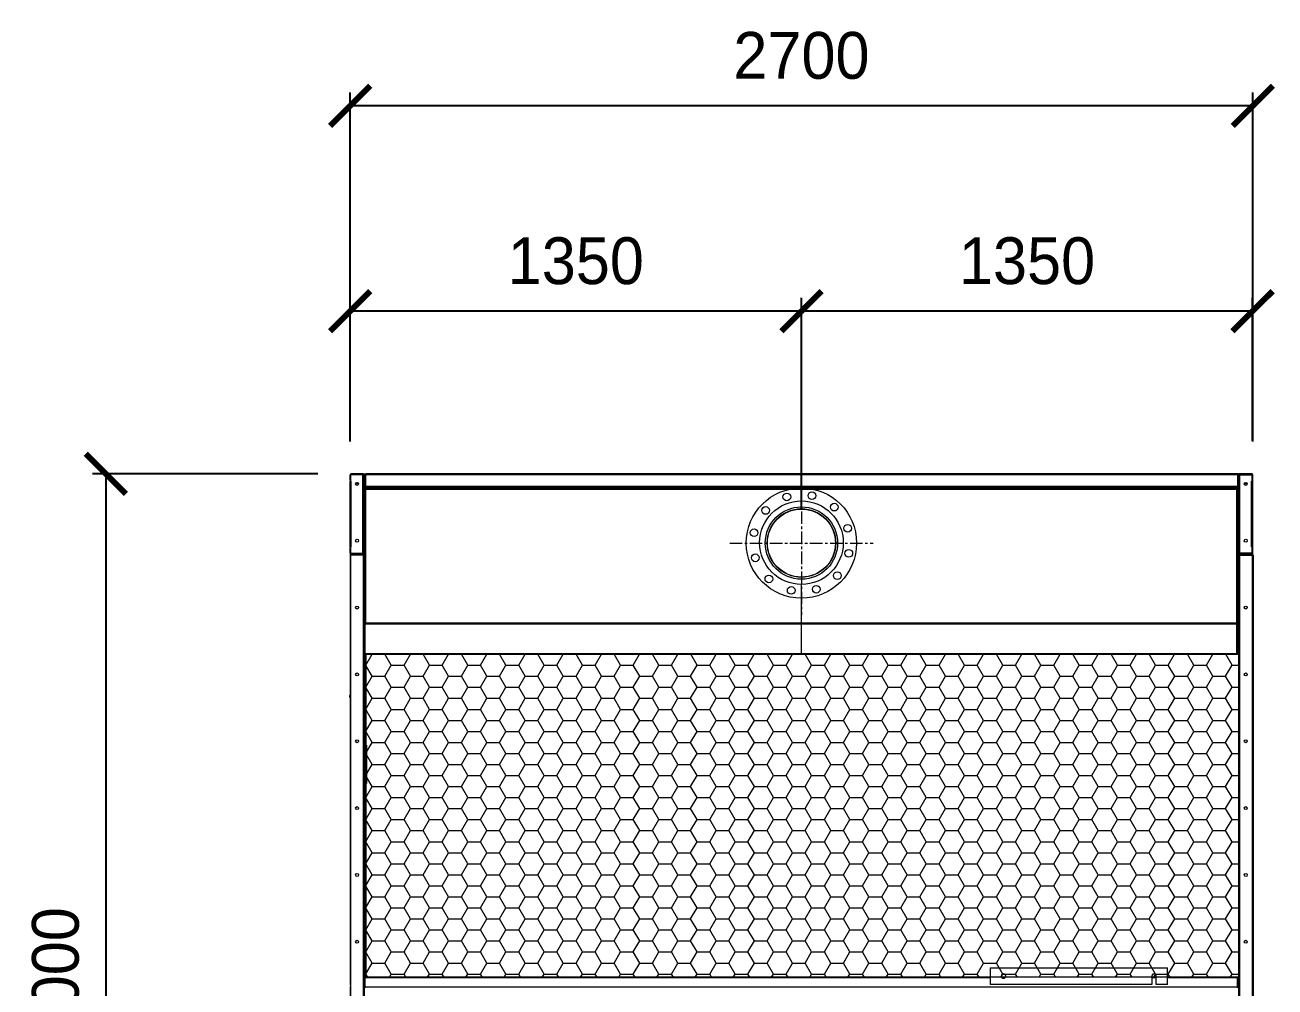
# Model space of a CAD drawing. Header units: millimetres. Extents: x 3756 to 33163, y 2897 to 23692.
# Drawn here: x 22400 to 26139, y 10419 to 13297 of the extents above; entities that cross this region are included whole.
import ezdxf

# ---------------------------------------------------------------- set-up
doc = ezdxf.new("R2010")
doc.units = ezdxf.units.MM
doc.linetypes.add('CENTER', pattern=[2, 1.25, -0.25, 0.25, -0.25])
doc.layers.add('center', color=1, linetype='CENTER')
doc.layers.add('냉각탑_dim', color=1, linetype='Continuous')
doc.styles.add('HY울릉도L', font='')
doc.styles.get('HY울릉도L').set_extended_font_data('HY울릉도L')
doc.dimstyles.new('성지DIM', dxfattribs={"dimtxt": 3.5, "dimasz": 3, "dimexe": 1, "dimexo": 2.5, "dimgap": 2, "dimtad": 1, "dimdec": 0, "dimzin": 3, "dimdsep": 46, "dimtxsty": 'HY울릉도L', "dimblk": 'ARCHTICK', "dimcen": -2, "dimclrd": 256, "dimclre": 256, "dimclrt": 7, "dimadec": 0, "dimazin": 0, "dimtfac": 1, "dimtdec": 0, "dimtofl": 0, "dimtmove": 0, "dimatfit": 3, "dimfxl": 1, "dimtolj": 1, "dimtzin": 0, "dimlwe": -1, "dimarcsym": 0})

# ---------------------------------------------------------------- blocks, each defined once
blk = doc.blocks.new('_ArchTick')
at = {"color": 0, "linetype": 'ByBlock', "const_width": 0.15}
blk.add_lwpolyline([(-0.5, -0.5), (0.5, 0.5)], dxfattribs=at)
blk = doc.blocks.new('*D224')
at = {"layer": 'Defpoints', "color": 0, "transparency": 16777216}
for p in [(23372.9, 12440.8), (23372.9, 11951.3), (24722.8, 11747.1)]:
    blk.add_point(p, dxfattribs=at)
at = {"layer": '냉각탑_dim', "transparency": 16777216}
for p, q in [((23372.9, 12051.3), (23372.9, 12480.8)), ((24722.8, 11847.1), (24722.8, 12480.8))]:
    blk.add_line(p, q, dxfattribs=at)
at = {"layer": '냉각탑_dim', "lineweight": -2, "transparency": 16777216}
blk.add_line((24722.8, 12440.8), (23372.9, 12440.8), dxfattribs=at)
at = {"layer": '냉각탑_dim', "lineweight": -2, "transparency": 16777216, "xscale": 120, "yscale": 120, "zscale": 120, "rotation": 180}
blk.add_blockref('_ArchTick', (23372.9, 12440.8), dxfattribs=at)
at = {"layer": '냉각탑_dim', "lineweight": -2, "transparency": 16777216, "xscale": 120, "yscale": 120, "zscale": 120}
blk.add_blockref('_ArchTick', (24722.8, 12440.8), dxfattribs=at)
at = {"layer": '냉각탑_dim', "color": 7, "transparency": 16777216, "insert": (24047.9, 12590.8), "char_height": 140, "attachment_point": 5, "style": 'HY울릉도L'}
blk.add_mtext('\\A1;1350', dxfattribs=at)
blk = doc.blocks.new('*D225')
at = {"layer": 'Defpoints', "color": 0, "transparency": 16777216}
for p in [(24722.8, 12440.8), (26072.1, 11952.8), (24722.8, 11747.1)]:
    blk.add_point(p, dxfattribs=at)
at = {"layer": '냉각탑_dim', "transparency": 16777216}
for p, q in [((24722.8, 11847.1), (24722.8, 12480.8)), ((26072.1, 12052.8), (26072.1, 12480.8))]:
    blk.add_line(p, q, dxfattribs=at)
at = {"layer": '냉각탑_dim', "lineweight": -2, "transparency": 16777216}
blk.add_line((26072.1, 12440.8), (24722.8, 12440.8), dxfattribs=at)
at = {"layer": '냉각탑_dim', "lineweight": -2, "transparency": 16777216, "xscale": 120, "yscale": 120, "zscale": 120, "rotation": 180}
blk.add_blockref('_ArchTick', (24722.8, 12440.8), dxfattribs=at)
at = {"layer": '냉각탑_dim', "lineweight": -2, "transparency": 16777216, "xscale": 120, "yscale": 120, "zscale": 120}
blk.add_blockref('_ArchTick', (26072.1, 12440.8), dxfattribs=at)
at = {"layer": '냉각탑_dim', "color": 7, "transparency": 16777216, "insert": (25397.5, 12590.8), "char_height": 140, "attachment_point": 5, "style": 'HY울릉도L'}
blk.add_mtext('\\A1;1350', dxfattribs=at)
blk = doc.blocks.new('*D230')
at = {"layer": 'Defpoints', "color": 0, "transparency": 16777216}
for p in [(23372.8, 13055.1), (23372.8, 11950.7), (26072.8, 11950.8)]:
    blk.add_point(p, dxfattribs=at)
at = {"layer": '냉각탑_dim', "transparency": 16777216}
for p, q in [((23372.8, 12050.7), (23372.8, 13095.1)), ((26072.8, 12050.8), (26072.8, 13095.1))]:
    blk.add_line(p, q, dxfattribs=at)
at = {"layer": '냉각탑_dim', "lineweight": -2, "transparency": 16777216}
blk.add_line((26072.8, 13055.1), (23372.8, 13055.1), dxfattribs=at)
at = {"layer": '냉각탑_dim', "lineweight": -2, "transparency": 16777216, "xscale": 120, "yscale": 120, "zscale": 120, "rotation": 180}
blk.add_blockref('_ArchTick', (23372.8, 13055.1), dxfattribs=at)
at = {"layer": '냉각탑_dim', "lineweight": -2, "transparency": 16777216, "xscale": 120, "yscale": 120, "zscale": 120}
blk.add_blockref('_ArchTick', (26072.8, 13055.1), dxfattribs=at)
at = {"layer": '냉각탑_dim', "color": 7, "transparency": 16777216, "insert": (24722.8, 13205.1), "char_height": 140, "attachment_point": 5, "style": 'HY울릉도L'}
blk.add_mtext('\\A1;2700', dxfattribs=at)
blk = doc.blocks.new('*D231')
at = {"layer": 'Defpoints', "color": 0, "transparency": 16777216}
for p in [(23376.2, 11954.1), (22642.3, 8954.1), (23376.2, 8954.1)]:
    blk.add_point(p, dxfattribs=at)
at = {"layer": '냉각탑_dim', "transparency": 16777216}
for p, q in [((23276.2, 11954.1), (22602.3, 11954.1)), ((23276.2, 8954.1), (22602.3, 8954.1))]:
    blk.add_line(p, q, dxfattribs=at)
at = {"layer": '냉각탑_dim', "lineweight": -2, "transparency": 16777216}
blk.add_line((22642.3, 11954.1), (22642.3, 8954.1), dxfattribs=at)
at = {"layer": '냉각탑_dim', "lineweight": -2, "transparency": 16777216, "xscale": 120, "yscale": 120, "zscale": 120}
for p, rotation in [((22642.3, 11954.1), 90), ((22642.3, 8954.1), 270)]:
    blk.add_blockref('_ArchTick', p, dxfattribs=dict(at, rotation=rotation))
at = {"layer": '냉각탑_dim', "color": 7, "transparency": 16777216, "insert": (22492.3, 10454.1), "char_height": 140, "attachment_point": 5, "rotation": 90, "style": 'HY울릉도L'}
blk.add_mtext('\\A1;3000', dxfattribs=at)
blk = doc.blocks.new('2')
at = {"lineweight": 20}
h = blk.add_hatch(dxfattribs=at)
h.set_pattern_fill('HONEY', scale=12)
h.set_pattern_definition([(360, (-386326.645, -77607.484), (57.15, 32.9955677), [38.1, -76.2]), (120, (-386326.645, -77607.484), (-57.15, 32.995568), [38.1, -76.2]), (60, (-386326.645, -77607.484), (1e-07, 65.9911357), [-76.2, 38.1])])
h.paths.add_polyline_path([(23420.2, 11414.4), (23420.2, 10447.9), (26030.8, 10447.9), (26030.8, 11414.4)])
at = {"color": 7, "lineweight": 20, "ltscale": 0.006917}
for p, q in [((23372.8, 11934.1), (23372.8, 11950.7)), ((23372.8, 11934.1), (23372.8, 11950.7)), ((26070.8, 11934.1), (26070.8, 11950.7)), ((26072.8, 11934.1), (26072.8, 11950.7)), ((23372.8, 11734.1), (23372.8, 11717.5)), ((23372.8, 11717.5), (23372.8, 11734.1)), ((26070.8, 11717.5), (26070.8, 11734.1)), ((26072.8, 11717.5), (26072.8, 11734.1))]:
    blk.add_line(p, q, dxfattribs=at)
at = {"color": 7, "lineweight": 20, "ltscale": 0.000833333}
for p, q in [((23372.8, 11934.1), (23374.8, 11934.1)), ((23372.8, 11932.1), (23374.8, 11932.1)), ((26072.8, 11934.1), (26070.8, 11934.1)), ((26072.8, 11932.1), (26070.8, 11932.1)), ((23416.8, 11910.4), (23418.8, 11910.4)), ((23416.8, 11908.7), (23418.8, 11908.7)), ((26028.8, 11910.4), (26026.8, 11910.4)), ((26028.8, 11908.7), (26026.8, 11908.7)), ((23372.8, 11734.1), (23374.8, 11734.1)), ((23372.8, 11734.1), (23374.8, 11734.1)), ((26072.8, 11734.1), (26070.8, 11734.1)), ((26072.8, 11734.1), (26070.8, 11734.1)), ((23418.8, 11073.4), (23416.8, 11073.4)), ((23418.8, 11071.9), (23416.8, 11071.9))]:
    blk.add_line(p, q, dxfattribs=at)
at = {"color": 7, "lineweight": 20, "ltscale": 0.081667}
for p, q in [((23372.8, 11736.1), (23372.8, 11932.1)), ((23376.2, 11736.1), (23376.2, 11932.1)), ((26069.4, 11736.1), (26069.4, 11932.1)), ((26072.8, 11736.1), (26072.8, 11932.1))]:
    blk.add_line(p, q, dxfattribs=at)
at = {"color": 7, "lineweight": 20, "ltscale": 0.007958}
for p, q in [((23374.8, 11932.1), (23374.8, 11951.2)), ((26070.8, 11932.1), (26070.8, 11951.2)), ((23374.8, 11717), (23374.8, 11736.1)), ((26070.8, 11717), (26070.8, 11736.1))]:
    blk.add_line(p, q, dxfattribs=at)
at = {"color": 7, "lineweight": 20, "ltscale": 0.01525}
for p, q in [((23411.4, 11951.2), (23374.8, 11951.2)), ((26034.2, 11951.2), (26070.8, 11951.2)), ((23374.8, 11717), (23411.4, 11717)), ((26070.8, 11717), (26034.2, 11717))]:
    blk.add_line(p, q, dxfattribs=at)
at = {"color": 7, "lineweight": 20, "ltscale": 0.000583333}
for p, q in [((23376.2, 11932.1), (23374.8, 11932.1)), ((26069.4, 11932.1), (26070.8, 11932.1)), ((23374.8, 11736.1), (23376.2, 11736.1)), ((26070.8, 11736.1), (26069.4, 11736.1))]:
    blk.add_line(p, q, dxfattribs=at)
at = {"color": 7, "lineweight": 20, "ltscale": 0.014667}
for p, q in [((23411.4, 11954.1), (23376.2, 11954.1)), ((23376.2, 11954.1), (23411.4, 11954.1)), ((23411.4, 11952.1), (23376.2, 11952.1)), ((26034.2, 11954.1), (26069.4, 11954.1)), ((26069.4, 11954.1), (26034.2, 11954.1)), ((26034.2, 11952.1), (26069.4, 11952.1)), ((23376.2, 11716.1), (23411.4, 11716.1)), ((23411.4, 11716.1), (23376.2, 11716.1)), ((23376.2, 11714.1), (23411.4, 11714.1)), ((26069.4, 11716.1), (26034.2, 11716.1)), ((26034.2, 11716.1), (26069.4, 11716.1)), ((26069.4, 11714.1), (26034.2, 11714.1))]:
    blk.add_line(p, q, dxfattribs=at)
at = {"color": 7, "lineweight": 20, "ltscale": 0.000374085}
for p, q in [((23378.2, 11951.2), (23378.2, 11952.1)), ((26069.4, 11951.2), (26069.4, 11952.1))]:
    blk.add_line(p, q, dxfattribs=at)
at = {"color": 7, "lineweight": 20, "ltscale": 0.000833263}
blk.add_line((23411.4, 11954.1), (23413.4, 11954.1), dxfattribs=at)
at = {"color": 7, "lineweight": 20, "ltscale": 0.000375}
for p, q in [((23411.4, 11951.2), (23411.4, 11952.1)), ((26034.2, 11951.2), (26034.2, 11952.1)), ((23418, 11910.4), (23418, 11911.3)), ((26027.6, 11910.4), (26027.6, 11911.3)), ((26028.8, 11909.2), (26028.8, 11910.1)), ((23411.4, 11717), (23411.4, 11716.1)), ((26034.2, 11717), (26034.2, 11716.1)), ((26028.8, 11695), (26028.8, 11694.1))]:
    blk.add_line(p, q, dxfattribs=at)
at = {"color": 7, "lineweight": 20, "ltscale": 0.001002}
for p, q in [((23413.8, 11952.1), (23411.4, 11952.1)), ((26031.8, 11952.1), (26034.2, 11952.1)), ((23413.8, 11716.1), (23411.4, 11716.1)), ((26031.8, 11716.1), (26034.2, 11716.1))]:
    blk.add_line(p, q, dxfattribs=at)
at = {"color": 7, "lineweight": 20, "ltscale": 0.097583}
for p, q in [((23411.4, 11717), (23411.4, 11951.2)), ((26034.2, 11717), (26034.2, 11951.2))]:
    blk.add_line(p, q, dxfattribs=at)
at = {"color": 7, "lineweight": 20, "ltscale": 0.000448698}
for p, q in [((23414.1, 11952.8), (23413.3, 11952.1)), ((26031.5, 11952.8), (26032.4, 11952.1)), ((23414.1, 11715.5), (23413.3, 11716.1)), ((26031.5, 11715.5), (26032.4, 11716.1))]:
    blk.add_line(p, q, dxfattribs=at)
at = {"color": 7, "lineweight": 20, "ltscale": 0.000272626}
blk.add_line((23413.4, 11954.1), (23413.4, 11953.5), dxfattribs=at)
at = {"color": 7, "lineweight": 20, "ltscale": 0.000736965}
blk.add_line((23416.1, 11952.4), (23414.4, 11952.4), dxfattribs=at)
at = {"color": 7, "lineweight": 20, "ltscale": 8.05106e-06}
blk.add_line((23414.8, 11950.7), (23414.8, 11950.7), dxfattribs=at)
blk.add_line((23414.8, 11950.7), (23414.8, 11950.7), dxfattribs=at)
at = {"color": 7, "lineweight": 20, "ltscale": 0.097167}
for p, q in [((23414.8, 11717.5), (23414.8, 11950.7)), ((26030.8, 11717.5), (26030.8, 11950.7)), ((26030.8, 11717.5), (26030.8, 11950.7))]:
    blk.add_line(p, q, dxfattribs=at)
at = {"color": 7, "lineweight": 20, "ltscale": 0.000414935}
for p, q in [((23415.8, 11953.1), (23415.1, 11952.4)), ((23418.5, 11952.4), (23417.8, 11953.1)), ((26027.1, 11952.4), (26027.8, 11953.1)), ((26029.8, 11953.1), (26029.1, 11952.4))]:
    blk.add_line(p, q, dxfattribs=at)
at = {"color": 7, "lineweight": 20, "ltscale": 0.000125672}
for p, q in [((23417.1, 11952.1), (23416.8, 11952.1)), ((26029, 11952.1), (26029.3, 11952.1))]:
    blk.add_line(p, q, dxfattribs=at)
at = {"color": 7, "lineweight": 20, "ltscale": 0.00012559}
blk.add_line((23417.1, 11952.1), (23416.8, 11952.1), dxfattribs=at)
at = {"color": 7, "lineweight": 20, "ltscale": 0.000562231}
blk.add_line((23416.8, 11950.8), (23416.8, 11952.1), dxfattribs=at)
at = {"color": 7, "lineweight": 20, "ltscale": 0.013833}
for p, q in [((23416.8, 11950.7), (23416.8, 11917.5)), ((23418.5, 11950.7), (23418.5, 11917.5)), ((26027.1, 11950.7), (26027.1, 11917.5))]:
    blk.add_line(p, q, dxfattribs=at)
at = {"color": 7, "lineweight": 20, "ltscale": 0.000708333}
for p, q in [((23418.5, 11950.7), (23416.8, 11950.7)), ((23416.8, 11910.4), (23416.8, 11908.7)), ((23418.8, 11910.4), (23418.8, 11908.7)), ((26026.8, 11910.4), (26026.8, 11908.7)), ((26027.1, 11916.1), (26028.8, 11916.1)), ((26028.8, 11910.4), (26028.8, 11908.7))]:
    blk.add_line(p, q, dxfattribs=at)
at = {"color": 7, "lineweight": 20, "ltscale": 0.001131}
for p, q in [((23418.5, 11950.7), (23418.5, 11953.4)), ((26027.1, 11953.4), (26027.1, 11950.7))]:
    blk.add_line(p, q, dxfattribs=at)
at = {"color": 7, "lineweight": 20}
for p, q in [((26027.1, 11950.7), (23418.5, 11950.7)), ((26025.4, 11954.1), (23420.2, 11954.1)), ((23418.5, 11917.5), (26027.1, 11917.5)), ((23418.5, 11914.1), (26027.1, 11914.1)), ((23420.2, 11912.1), (26025.4, 11912.1)), ((23420.2, 11908.7), (26025.4, 11908.7)), ((24966.8, 11912.5), (23628.5, 11912.5)), ((25992.2, 11912.5), (25378.8, 11912.5)), ((26030.8, 9458.9), (26030.8, 11781.1)), ((23374, 11710.7), (23374, 9457.5)), ((23412, 11716.1), (23412, 9457.5)), ((23414.8, 11717.5), (23414.8, 9458.9)), ((26033.6, 9457.5), (26033.6, 11716.1)), ((26071.6, 9457.5), (26071.6, 11710.7)), ((26074.4, 9457.5), (26074.4, 11710.7)), ((26030.8, 11507.8), (23420.2, 11507.8)), ((26030.8, 11504.5), (23420.2, 11504.5)), ((23412, 11414.4), (26030.8, 11414.4)), ((23414.8, 11417), (26030.8, 11417)), ((25287.2, 10446.3), (23418.4, 10446.3)), ((25287.2, 10447.9), (23422.8, 10447.9)), ((23418.2, 10419.2), (26027.4, 10419.2))]:
    blk.add_line(p, q, dxfattribs=at)
at = {"color": 7, "lineweight": 20, "ltscale": 4.99865e-05}
blk.add_line((23420.1, 11954.1), (23420.2, 11954.1), dxfattribs=at)
at = {"color": 7, "lineweight": 20, "ltscale": 1.75167e-05}
blk.add_line((23420.2, 11954.1), (23420.2, 11954.1), dxfattribs=at)
at = {"color": 7, "lineweight": 20, "ltscale": 1.55221e-05}
blk.add_line((23420.2, 11954.1), (23420.2, 11954.1), dxfattribs=at)
at = {"color": 7, "lineweight": 20, "ltscale": 4.33485e-05}
blk.add_line((23422.1, 11954.1), (23422.2, 11954.1), dxfattribs=at)
at = {"color": 7, "lineweight": 20, "ltscale": 4.06755e-05}
blk.add_line((23422.1, 11954.1), (23422.2, 11954.1), dxfattribs=at)
at = {"color": 7, "lineweight": 20, "ltscale": 3.95576e-05}
blk.add_line((23422.1, 11954.1), (23422.2, 11954.1), dxfattribs=at)
at = {"color": 7, "lineweight": 20, "ltscale": 3.00579e-05}
blk.add_line((23422.2, 11954.1), (23422.2, 11954.1), dxfattribs=at)
at = {"color": 7, "lineweight": 20, "ltscale": 1.78003e-05}
blk.add_line((23422.2, 11954.1), (23422.2, 11954.1), dxfattribs=at)
at = {"color": 7, "lineweight": 20, "ltscale": 1.24791e-05}
blk.add_line((23422.2, 11954.1), (23422.2, 11954.1), dxfattribs=at)
at = {"color": 7, "lineweight": 20, "ltscale": 2.871e-05}
blk.add_line((23422.2, 11954.1), (23422.2, 11954.1), dxfattribs=at)
at = {"color": 7, "lineweight": 20, "ltscale": 0.000208336}
blk.add_line((26025.4, 11954.1), (26025.9, 11954.1), dxfattribs=at)
at = {"color": 7, "lineweight": 20, "ltscale": 2.9878e-05}
blk.add_line((26025.5, 11954.1), (26025.4, 11954.1), dxfattribs=at)
at = {"color": 7, "lineweight": 20, "ltscale": 1.24078e-05}
blk.add_line((26025.5, 11954.1), (26025.4, 11954.1), dxfattribs=at)
at = {"color": 7, "lineweight": 20, "ltscale": 7.39921e-06}
blk.add_line((26025.4, 11954.1), (26025.4, 11954.1), dxfattribs=at)
at = {"color": 7, "lineweight": 20, "ltscale": 1.55721e-05}
blk.add_line((26025.9, 11954.1), (26025.9, 11954.1), dxfattribs=at)
at = {"color": 7, "lineweight": 20, "ltscale": 0.000625116}
blk.add_line((26027.4, 11954.1), (26025.9, 11954.1), dxfattribs=at)
at = {"color": 7, "lineweight": 20, "ltscale": 0.000708334}
blk.add_line((26027.1, 11950.7), (26028.8, 11950.7), dxfattribs=at)
at = {"color": 7, "lineweight": 20, "ltscale": 4.50677e-05}
blk.add_line((26027.5, 11954.1), (26027.4, 11954.1), dxfattribs=at)
at = {"color": 7, "lineweight": 20, "ltscale": 1.38381e-05}
blk.add_line((26027.5, 11954.1), (26027.4, 11954.1), dxfattribs=at)
at = {"color": 7, "lineweight": 20, "ltscale": 1.22548e-05}
blk.add_line((26027.5, 11954.1), (26027.4, 11954.1), dxfattribs=at)
at = {"color": 7, "lineweight": 20, "ltscale": 6.372e-06}
blk.add_line((26027.4, 11954.1), (26027.4, 11954.1), dxfattribs=at)
at = {"color": 7, "lineweight": 20, "ltscale": 1.23239e-05}
blk.add_line((26027.5, 11954.1), (26027.4, 11954.1), dxfattribs=at)
at = {"color": 7, "lineweight": 20, "ltscale": 0.000334243}
blk.add_line((26028.5, 11952.1), (26029.3, 11952.1), dxfattribs=at)
at = {"color": 7, "lineweight": 20, "ltscale": 0.014417}
blk.add_line((26028.8, 11916.1), (26028.8, 11950.7), dxfattribs=at)
at = {"color": 7, "lineweight": 20, "ltscale": 0.000547297}
blk.add_line((26029.1, 11953.4), (26029.1, 11952.1), dxfattribs=at)
at = {"color": 7, "lineweight": 20, "ltscale": 0.015}
blk.add_line((26029.3, 11952.1), (26029.3, 11916.1), dxfattribs=at)
at = {"color": 7, "lineweight": 20, "ltscale": 0.00062562}
blk.add_line((26030.8, 11950.7), (26029.3, 11950.7), dxfattribs=at)
at = {"color": 7, "lineweight": 20, "ltscale": 0.000331381}
blk.add_line((26030, 11953), (26030.5, 11952.4), dxfattribs=at)
at = {"color": 7, "lineweight": 20, "ltscale": 0.000379592}
blk.add_line((26030.4, 11952.4), (26031.3, 11952.4), dxfattribs=at)
at = {"color": 7, "lineweight": 20, "ltscale": 0.000832099}
blk.add_line((26034.2, 11954.1), (26032.2, 11954.1), dxfattribs=at)
at = {"color": 7, "lineweight": 20, "ltscale": 0.000271651}
blk.add_line((26032.2, 11954.1), (26032.2, 11953.5), dxfattribs=at)
at = {"color": 7, "lineweight": 20, "ltscale": 0.000583263}
blk.add_line((26070.8, 11954.1), (26069.4, 11954.1), dxfattribs=at)
at = {"color": 7, "lineweight": 20, "ltscale": 0.000127061}
blk.add_line((26070.8, 11954.1), (26070.8, 11953.8), dxfattribs=at)
at = {"color": 7, "lineweight": 20, "ltscale": 0.00018978}
blk.add_line((26072.4, 11952.4), (26072.8, 11952.4), dxfattribs=at)
at = {"color": 7, "lineweight": 20, "ltscale": 0.000708455}
blk.add_line((26072.8, 11950.7), (26072.8, 11952.4), dxfattribs=at)
at = {"color": 7, "lineweight": 20, "ltscale": 0.000832424}
blk.add_line((26072.8, 11932.1), (26072.8, 11934.1), dxfattribs=at)
at = {"color": 7, "lineweight": 20, "ltscale": 0.000833337}
for p, q in [((23416.8, 11908.7), (23414.8, 11908.7)), ((26028.8, 11908.7), (26030.8, 11908.7))]:
    blk.add_line(p, q, dxfattribs=at)
at = {"color": 7, "lineweight": 20, "ltscale": 0.053167}
blk.add_line((23414.8, 11908.7), (23414.8, 11781.1), dxfattribs=at)
at = {"color": 7, "lineweight": 20, "ltscale": 0.000561904}
blk.add_line((23416.8, 11916.1), (23416.8, 11917.5), dxfattribs=at)
at = {"color": 7, "lineweight": 20, "ltscale": 0.000125435}
blk.add_line((23417.1, 11916.1), (23416.8, 11916.1), dxfattribs=at)
at = {"color": 7, "lineweight": 20, "ltscale": 0.002375}
blk.add_line((23416.8, 11910.4), (23416.8, 11916.1), dxfattribs=at)
at = {"color": 7, "lineweight": 20, "ltscale": 0.000707554}
blk.add_line((23416.8, 11914.1), (23418.5, 11914.1), dxfattribs=at)
at = {"color": 7, "lineweight": 20, "ltscale": 0.000707705}
blk.add_line((23416.8, 11912.1), (23418.5, 11912.1), dxfattribs=at)
at = {"color": 7, "lineweight": 20, "ltscale": 0.142705}
for p, q in [((23416.8, 11566.2), (23416.8, 11908.7)), ((23420.2, 11504.5), (23420.2, 11908.7)), ((26025.4, 11414.4), (26025.4, 11908.7)), ((26028.8, 11417), (26028.8, 11908.7))]:
    blk.add_line(p, q, dxfattribs=at)
at = {"color": 7, "lineweight": 20, "ltscale": 0.001417}
for p, q in [((23420.2, 11908.7), (23416.8, 11908.7)), ((23418.5, 11917.5), (23418.5, 11914.1)), ((23420.2, 11908.7), (23420.2, 11912.1)), ((25022.8, 11908.7), (25022.8, 11912.1)), ((26025.4, 11908.7), (26025.4, 11912.1)), ((26025.4, 11908.7), (26028.8, 11908.7)), ((26027.1, 11917.5), (26027.1, 11914.1)), ((23372.8, 11736.1), (23376.2, 11736.1)), ((26072.8, 11736.1), (26069.4, 11736.1))]:
    blk.add_line(p, q, dxfattribs=at)
at = {"color": 7, "lineweight": 20, "ltscale": 0.00075}
for p, q in [((23419.8, 11911.3), (23418, 11911.3)), ((26025.8, 11911.3), (26027.6, 11911.3))]:
    blk.add_line(p, q, dxfattribs=at)
at = {"color": 7, "lineweight": 20, "ltscale": 5.91962e-05}
blk.add_line((23418.3, 11911.3), (23418.2, 11911.4), dxfattribs=at)
at = {"color": 7, "lineweight": 20, "ltscale": 0.000832499}
blk.add_line((23418.5, 11914.1), (23418.5, 11912.1), dxfattribs=at)
at = {"color": 7, "lineweight": 20, "ltscale": 0.000333342}
for p, q in [((23418.5, 11912.1), (23418.5, 11911.3)), ((26027.1, 11912.1), (26027.1, 11911.3))]:
    blk.add_line(p, q, dxfattribs=at)
at = {"color": 7, "lineweight": 20, "ltscale": 0.000708193}
blk.add_line((23418.5, 11912.1), (23420.2, 11912.1), dxfattribs=at)
at = {"color": 7, "lineweight": 20, "ltscale": 0.000166667}
for p, q in [((23420.2, 11911.3), (23419.8, 11911.3)), ((26025.4, 11911.3), (26025.8, 11911.3))]:
    blk.add_line(p, q, dxfattribs=at)
at = {"color": 7, "lineweight": 20, "ltscale": 5.54767e-06}
blk.add_line((23420.2, 11912.1), (23420.2, 11912.1), dxfattribs=at)
at = {"color": 7, "lineweight": 20, "ltscale": 1.09406e-05}
blk.add_line((23420.2, 11912.1), (23420.2, 11912.1), dxfattribs=at)
at = {"color": 7, "lineweight": 20, "ltscale": 0.00067235}
for p, q in [((23453.4, 11912.5), (23453.4, 11914.1)), ((25992.2, 11912.5), (25992.2, 11914.1))]:
    blk.add_line(p, q, dxfattribs=at)
at = {"color": 7, "lineweight": 20, "ltscale": 0.043924}
blk.add_line((23558.8, 11912.5), (23453.4, 11912.5), dxfattribs=at)
at = {"color": 7, "lineweight": 20, "ltscale": 0.000160787}
for p, q in [((23453.4, 11912.1), (23453.4, 11912.5)), ((25992.2, 11912.1), (25992.2, 11912.5))]:
    blk.add_line(p, q, dxfattribs=at)
at = {"color": 7, "lineweight": 20, "ltscale": 0.001149}
for p, q in [((23557.3, 11914.1), (23559.2, 11912.1)), ((23564.5, 11914.1), (23566.4, 11912.1)), ((23579.9, 11912.1), (23578, 11914.1)), ((23605.6, 11914.1), (23607.5, 11912.1)), ((23621, 11912.1), (23619.1, 11914.1)), ((23628.2, 11912.1), (23626.3, 11914.1)), ((23628.8, 11912.1), (23626.9, 11914.1))]:
    blk.add_line(p, q, dxfattribs=at)
at = {"color": 7, "lineweight": 20, "ltscale": 5.44556e-06}
for p, q in [((24290.4, 11912.1), (24290.4, 11912.1)), ((25145.4, 11912.1), (25145.4, 11912.1))]:
    blk.add_line(p, q, dxfattribs=at)
at = {"color": 7, "lineweight": 20, "ltscale": 9.52934e-06}
for p, q in [((24290.5, 11912.1), (24290.4, 11912.1)), ((26024, 11912.1), (26023.9, 11912.1))]:
    blk.add_line(p, q, dxfattribs=at)
at = {"color": 7, "lineweight": 20, "ltscale": 5.46643e-06}
for p, q in [((24298.7, 11912.1), (24298.7, 11912.1)), ((25153.7, 11912.1), (25153.7, 11912.1))]:
    blk.add_line(p, q, dxfattribs=at)
at = {"color": 7, "lineweight": 20, "ltscale": 9.52935e-06}
for p, q in [((24298.7, 11912.1), (24298.7, 11912.1)), ((25153.7, 11912.1), (25153.7, 11912.1))]:
    blk.add_line(p, q, dxfattribs=at)
at = {"color": 7, "lineweight": 20, "ltscale": 0.014833}
blk.add_line((24723.4, 11873.1), (24723.4, 11908.7), dxfattribs=at)
at = {"color": 7, "lineweight": 20, "ltscale": 0.00083348}
blk.add_line((24816.8, 11912.1), (24816.8, 11914.1), dxfattribs=at)
at = {"color": 7, "lineweight": 20, "ltscale": 9.52936e-06}
blk.add_line((25145.5, 11912.1), (25145.4, 11912.1), dxfattribs=at)
at = {"color": 7, "lineweight": 20, "ltscale": 0.000833322}
blk.add_line((25228.8, 11914.1), (25228.8, 11912.1), dxfattribs=at)
at = {"color": 7, "lineweight": 20, "ltscale": 1.33962e-05}
blk.add_line((26024, 11912.1), (26023.9, 11912.1), dxfattribs=at)
at = {"color": 7, "lineweight": 20, "ltscale": 0.000708462}
blk.add_line((26027.1, 11912.1), (26025.4, 11912.1), dxfattribs=at)
at = {"color": 7, "lineweight": 20, "ltscale": 0.000874532}
blk.add_line((26027.1, 11914.2), (26027.1, 11912.1), dxfattribs=at)
at = {"color": 7, "lineweight": 20, "ltscale": 0.00083325}
blk.add_line((26029.1, 11914.1), (26027.1, 11914.1), dxfattribs=at)
at = {"color": 7, "lineweight": 20, "ltscale": 0.000708036}
blk.add_line((26027.1, 11912.1), (26028.8, 11912.1), dxfattribs=at)
at = {"color": 7, "lineweight": 20, "ltscale": 0.000208346}
blk.add_line((26028.8, 11916.1), (26029.3, 11916.1), dxfattribs=at)
at = {"color": 7, "lineweight": 20, "ltscale": 0.001543}
blk.add_line((26028.8, 11910.4), (26028.8, 11914.1), dxfattribs=at)
at = {"color": 7, "lineweight": 20, "ltscale": 1.27636e-06}
blk.add_line((26028.8, 11909.2), (26028.8, 11909.2), dxfattribs=at)
at = {"color": 7, "lineweight": 20, "ltscale": 0.000831268}
blk.add_line((26029.1, 11916.1), (26029.1, 11914.1), dxfattribs=at)
at = {"color": 7, "lineweight": 20, "ltscale": 0.000625612}
blk.add_line((26030.8, 11916.1), (26029.3, 11916.1), dxfattribs=at)
at = {"color": 7, "lineweight": 20, "ltscale": 0.000833201}
blk.add_line((23414.8, 11781.1), (23416.8, 11781.1), dxfattribs=at)
at = {"color": 7, "lineweight": 20, "ltscale": 0.403744}
blk.add_line((23416.8, 11782.3), (23416.8, 11073.4), dxfattribs=at)
at = {"color": 7, "lineweight": 20, "ltscale": 0.000833465}
blk.add_line((26030.8, 11781.1), (26028.8, 11781.1), dxfattribs=at)
at = {"color": 7, "lineweight": 20, "ltscale": 0.352083}
blk.add_line((23372.8, 11736.1), (23372.8, 11291.1), dxfattribs=at)
at = {"color": 7, "lineweight": 20, "ltscale": 0.000500046}
blk.add_line((23374, 11710.7), (23372.8, 11710.7), dxfattribs=at)
at = {"color": 7, "lineweight": 20, "ltscale": 0.015833}
for p, q in [((23412, 11710.7), (23374, 11710.7)), ((26033.6, 11710.7), (26071.6, 11710.7))]:
    blk.add_line(p, q, dxfattribs=at)
at = {"color": 7, "lineweight": 20, "ltscale": 0.015667}
for p, q in [((23374.4, 11712.1), (23412, 11712.1)), ((26071.2, 11712.1), (26033.6, 11712.1))]:
    blk.add_line(p, q, dxfattribs=at)
at = {"color": 7, "lineweight": 20, "ltscale": 0.000583334}
for p, q in [((23374.4, 11712.1), (23374.4, 11710.7)), ((23412, 11712.1), (23412, 11710.7)), ((26033.6, 11712.1), (26033.6, 11710.7)), ((26071.2, 11712.1), (26071.2, 11710.7))]:
    blk.add_line(p, q, dxfattribs=at)
at = {"color": 7, "lineweight": 20, "ltscale": 0.000957772}
blk.add_line((23374.8, 11712.1), (23374.8, 11714.4), dxfattribs=at)
at = {"color": 7, "lineweight": 20, "ltscale": 0.000375915}
blk.add_line((23378.2, 11716.1), (23378.2, 11717), dxfattribs=at)
at = {"color": 7, "lineweight": 20, "ltscale": 0.000832784}
blk.add_line((23378.2, 11712.1), (23378.2, 11714.1), dxfattribs=at)
at = {"color": 7, "lineweight": 20, "ltscale": 0.000912135}
for p, q in [((23412, 11710.7), (23414.2, 11710.7)), ((26031.4, 11710.7), (26033.6, 11710.7))]:
    blk.add_line(p, q, dxfattribs=at)
at = {"color": 7, "lineweight": 20, "ltscale": 0.001261}
blk.add_line((23413.4, 11711.7), (23413.4, 11714.8), dxfattribs=at)
at = {"color": 7, "lineweight": 20, "ltscale": 0.000341711}
for p, q in [((23414, 11711.3), (23413.4, 11710.7)), ((26031.7, 11711.3), (26032.2, 11710.7))]:
    blk.add_line(p, q, dxfattribs=at)
at = {"color": 7, "lineweight": 20, "ltscale": 1.56939e-05}
blk.add_line((23414.8, 11717.5), (23414.8, 11717.5), dxfattribs=at)
at = {"color": 7, "lineweight": 20, "ltscale": 8.33834e-06}
blk.add_line((23414.8, 11717.5), (23414.8, 11717.5), dxfattribs=at)
at = {"color": 7, "lineweight": 20, "ltscale": 3.11303e-05}
blk.add_line((23414.8, 11709.4), (23414.8, 11709.3), dxfattribs=at)
at = {"color": 7, "lineweight": 20, "ltscale": 1.44681e-05}
blk.add_line((23414.8, 11709.4), (23414.8, 11709.3), dxfattribs=at)
at = {"color": 7, "lineweight": 20, "ltscale": 3.11304e-05}
blk.add_line((23414.8, 11709.4), (23414.8, 11709.3), dxfattribs=at)
at = {"color": 7, "lineweight": 20, "ltscale": 8.83136e-06}
blk.add_line((23414.8, 11709.3), (23414.8, 11709.3), dxfattribs=at)
at = {"color": 7, "lineweight": 20, "ltscale": 8.87683e-06}
blk.add_line((23414.8, 11709.3), (23414.8, 11709.3), dxfattribs=at)
at = {"color": 7, "lineweight": 20, "ltscale": 0.00337}
blk.add_line((26030.8, 11709.4), (26030.8, 11717.5), dxfattribs=at)
at = {"color": 7, "lineweight": 20, "ltscale": 0.000832722}
for p, q in [((26034.2, 11712.1), (26034.2, 11714.1)), ((26069.4, 11712.1), (26069.4, 11714.1))]:
    blk.add_line(p, q, dxfattribs=at)
at = {"color": 7, "lineweight": 20, "ltscale": 0.000374998}
blk.add_line((26069.4, 11716.1), (26069.4, 11717), dxfattribs=at)
at = {"color": 7, "lineweight": 20, "ltscale": 0.001167}
blk.add_line((26071.6, 11710.7), (26074.4, 11710.7), dxfattribs=at)
at = {"color": 7, "lineweight": 20, "ltscale": 0.000832419}
blk.add_line((26072.8, 11734.1), (26072.8, 11736.1), dxfattribs=at)
at = {"color": 7, "lineweight": 20, "ltscale": 0.002832}
blk.add_line((26072.8, 11710.7), (26072.8, 11717.5), dxfattribs=at)
at = {"color": 7, "lineweight": 20, "ltscale": 0.024121}
blk.add_line((24722.8, 11565.2), (24722.8, 11623.1), dxfattribs=at)
at = {"color": 7, "lineweight": 20, "ltscale": 0.036483}
blk.add_line((24722.8, 11417), (24722.8, 11582.1), dxfattribs=at)
at = {"color": 7, "lineweight": 20, "ltscale": 0.001354}
blk.add_line((25022.8, 11507.8), (25022.8, 11504.5), dxfattribs=at)
at = {"color": 7, "lineweight": 20, "ltscale": 0.392019}
blk.add_line((23418.8, 11417), (23418.8, 11073.4), dxfattribs=at)
at = {"color": 7, "lineweight": 20, "ltscale": 0.363192}
blk.add_line((23420.2, 11417), (23420.2, 11142.6), dxfattribs=at)
at = {"color": 7, "lineweight": 20, "ltscale": 0.002167}
for p, q in [((23371.2, 11291.1), (23371.2, 11285.9)), ((23422.3, 11097.4), (23422.3, 11102.6)), ((23422.3, 11072.8), (23422.3, 11067.6))]:
    blk.add_line(p, q, dxfattribs=at)
at = {"color": 7, "lineweight": 20, "ltscale": 0.000666667}
for p, q in [((23372.8, 11291.1), (23371.2, 11291.1)), ((23372.8, 11285.9), (23371.2, 11285.9)), ((23416.8, 10448.1), (23418.4, 10448.1)), ((26028.8, 10448.1), (26027.2, 10448.1))]:
    blk.add_line(p, q, dxfattribs=at)
at = {"color": 7, "lineweight": 20, "ltscale": 0.441833}
blk.add_line((23372.8, 11285.9), (23372.8, 10425.5), dxfattribs=at)
at = {"color": 7, "lineweight": 20, "ltscale": 0.047917}
for p, q in [((23419.1, 11142.6), (23419.1, 11027.6)), ((23422.3, 11142.6), (23422.3, 11027.6))]:
    blk.add_line(p, q, dxfattribs=at)
at = {"color": 7, "lineweight": 20, "ltscale": 0.001333}
for p, q in [((23419.1, 11142.6), (23422.3, 11142.6)), ((23419.1, 11027.6), (23422.3, 11027.6))]:
    blk.add_line(p, q, dxfattribs=at)
at = {"color": 7, "lineweight": 20, "ltscale": 0.000658263}
blk.add_line((23416.8, 11073.4), (23416.8, 11071.9), dxfattribs=at)
at = {"color": 7, "lineweight": 20, "ltscale": 0.259889}
blk.add_line((23416.8, 10448.1), (23416.8, 11071.9), dxfattribs=at)
at = {"color": 7, "lineweight": 20, "ltscale": 0.001329}
blk.add_line((23418.8, 11073.4), (23418.8, 11070.2), dxfattribs=at)
at = {"color": 7, "lineweight": 20, "ltscale": 0.260664}
blk.add_line((23418.8, 10446.3), (23418.8, 11071.9), dxfattribs=at)
at = {"color": 7, "lineweight": 20, "ltscale": 0.01025}
blk.add_line((23422.3, 11097.4), (23422.3, 11072.8), dxfattribs=at)
at = {"color": 7, "lineweight": 20, "ltscale": 0.242234}
blk.add_line((23420.2, 11027.6), (23420.2, 10446.3), dxfattribs=at)
at = {"color": 7, "lineweight": 20, "ltscale": 0.220833}
blk.add_line((25287.2, 10476.7), (25817.2, 10476.7), dxfattribs=at)
at = {"color": 7, "lineweight": 20, "ltscale": 0.020754}
for p, q in [((25287.2, 10476.7), (25287.2, 10426.9)), ((25817.2, 10426.9), (25817.2, 10476.7))]:
    blk.add_line(p, q, dxfattribs=at)
at = {"color": 7, "lineweight": 20, "ltscale": 0.012167}
for p, q in [((23416.8, 10418.9), (23416.8, 10448.1)), ((26028.8, 10448.1), (26028.8, 10418.9))]:
    blk.add_line(p, q, dxfattribs=at)
at = {"color": 7, "lineweight": 20, "ltscale": 0.01129}
for p, q in [((23418.2, 10419.2), (23418.2, 10446.3)), ((26027.4, 10419.2), (26027.4, 10446.3))]:
    blk.add_line(p, q, dxfattribs=at)
at = {"color": 7, "lineweight": 20, "ltscale": 0.000666714}
for p, q in [((23422.8, 10447.9), (23422.8, 10446.3)), ((26013.8, 10447.9), (26013.8, 10446.3))]:
    blk.add_line(p, q, dxfattribs=at)
at = {"color": 7, "lineweight": 20, "ltscale": 0.004285}
blk.add_line((25332.4, 10447.9), (25322.1, 10447.9), dxfattribs=at)
at = {"color": 7, "lineweight": 20, "ltscale": 0.002776}
blk.add_line((25330.6, 10446.3), (25323.9, 10446.3), dxfattribs=at)
at = {"color": 7, "lineweight": 20, "ltscale": 0.010377}
for p, q in [((25770.7, 10451.8), (25770.7, 10426.9)), ((25783.7, 10426.9), (25783.7, 10451.8))]:
    blk.add_line(p, q, dxfattribs=at)
at = {"color": 7, "lineweight": 20, "ltscale": 0.005417}
for p, q in [((25783.7, 10447.9), (25770.7, 10447.9)), ((25783.7, 10446.3), (25770.7, 10446.3))]:
    blk.add_line(p, q, dxfattribs=at)
at = {"color": 7, "lineweight": 20, "ltscale": 0.081917}
blk.add_line((26013.8, 10447.9), (25817.2, 10447.9), dxfattribs=at)
at = {"color": 7, "lineweight": 20, "ltscale": 0.0875}
blk.add_line((26027.2, 10446.3), (25817.2, 10446.3), dxfattribs=at)
at = {"color": 0, "lineweight": 20}
for p, q in [((26027.2, 10448.1), (26027.2, 10446.3)), ((26027.2, 10446.3), (26027.4, 10446.3))]:
    blk.add_line(p, q, dxfattribs=at)
at = {"color": 7, "lineweight": 20, "ltscale": 0.44375}
blk.add_line((23372.8, 10420.3), (23372.8, 9355.3), dxfattribs=at)
at = {"color": 7, "lineweight": 20, "ltscale": 0.000967409}
for p, q in [((23418.2, 10416.8), (23418.2, 10419.2)), ((26027.4, 10416.8), (26027.4, 10419.2))]:
    blk.add_line(p, q, dxfattribs=at)
at = {"color": 7, "lineweight": 20, "ltscale": 0.201458}
for p, q in [((25770.7, 10426.9), (25287.2, 10426.9)), ((25770.7, 10426.7), (25287.2, 10426.7))]:
    blk.add_line(p, q, dxfattribs=at)
at = {"color": 7, "lineweight": 20, "ltscale": 7.26298e-05}
for p, q in [((25287.2, 10426.9), (25287.2, 10426.7)), ((25770.7, 10426.9), (25770.7, 10426.7)), ((25783.7, 10426.9), (25783.7, 10426.7)), ((25817.2, 10426.9), (25817.2, 10426.7))]:
    blk.add_line(p, q, dxfattribs=at)
at = {"color": 7, "lineweight": 20, "ltscale": 0.013958}
for p, q in [((25817.2, 10426.9), (25783.7, 10426.9)), ((25817.2, 10426.7), (25783.7, 10426.7))]:
    blk.add_line(p, q, dxfattribs=at)
at = {"color": 0, "lineweight": 20, "elevation": 0}
blk.add_lwpolyline([(23420.2, 11414.4), (26030.8, 11414.4), (26030.8, 10447.9), (23420.2, 10447.9)], close=True, dxfattribs=at)
at = {"color": 7, "lineweight": 20}
for centre, radius in [((23393.8, 11924.1), 4.5), ((26051.8, 11924.1), 4.5), ((24722.8, 11747.1), 165), ((24679.1, 11885.2), 11.5), ((24754.1, 11888.8), 11.5), ((24722.8, 11748.1), 125), ((24615.5, 11844.6), 11.5), ((24722.8, 11747.1), 108.2), ((24820.8, 11854.5), 11.5), ((24722.8, 11747.1), 102.5), ((24722.8, 11747.1), 101.8), ((24581.1, 11777.9), 11.5), ((24860.9, 11791.3), 11.5), ((23393.8, 11754.1), 4.5), ((26051.8, 11754.1), 4.5), ((24584.7, 11702.9), 11.5), ((24864.5, 11716.4), 11.5), ((24625.3, 11639.8), 11.5), ((24830.2, 11649.6), 11.5), ((24692.1, 11605.4), 11.5), ((24767, 11609), 11.5), ((23393.8, 11554.1), 4.5), ((26051.8, 11554.1), 4.5), ((23393.8, 11354.1), 4.5), ((23393.8, 11354.1), 4.5), ((23393.8, 11354.1), 4.5), ((23393.8, 11354.1), 4.5), ((26051.8, 11354.1), 4.5), ((26051.8, 11354.1), 4.5), ((26051.8, 11354.1), 4.5), ((26051.8, 11354.1), 4.5), ((23393.8, 11154.1), 4.5), ((26051.8, 11154.1), 4.5), ((23393.8, 10954.1), 4.5), ((26051.8, 10954.1), 4.5), ((23393.8, 10754.1), 4.5), ((26051.8, 10754.1), 4.5), ((23393.8, 10554.1), 4.5), ((26051.8, 10554.1), 4.5)]:
    blk.add_circle(centre, radius, dxfattribs=at)
for centre, radius, start, end in [((23376.2, 11950.7), 3.4, 90, 180), ((23376.2, 11950.7), 3.4, 90, 180), ((23376.2, 11950.7), 1.4, 90, 159.0752), ((23395.8, 11930.1), 4.5, 206.2136, 296.9187), ((23395.8, 11930.1), 3, 210.8421, 292.3085), ((23411.4, 11950.7), 3.4, 37.0589, 90), ((23411.4, 11950.7), 3.4, 0, 90), ((23413.4, 11950.7), 3.4, 0.7421, 90), ((23420.2, 11950.7), 3.4, 90, 180), ((24290.4, 11950.7), 3.4, 89.1059, 90), ((24298.7, 11950.7), 3.4, 90, 90.8941), ((25018.9, 11950.7), 3.4, 89.1059, 90), ((25027.2, 11950.7), 3.4, 90, 90.8941), ((25147.4, 11950.7), 3.4, 89.1059, 90), ((25155.7, 11950.7), 3.4, 90, 90.8941), ((26025.4, 11950.7), 3.4, 0, 90), ((26025.9, 11950.7), 3.4, 24.3157, 90), ((26027.4, 11950.7), 3.4, 0.702, 90), ((26032.2, 11950.7), 3.4, 90, 134.9998), ((26034.2, 11950.7), 3.4, 90, 180), ((26034.2, 11950.7), 3.4, 90, 180), ((26051.8, 11930.1), 4.5, 221.8143, 318.1832), ((26049.8, 11930.1), 3, 247.6973, 329.1521), ((26069.4, 11950.7), 3.4, 0, 90), ((26069.4, 11950.7), 3.4, 0, 90), ((26069.4, 11950.7), 1.4, 20.9248, 90), ((23420.2, 11917.5), 3.4, 180, 240), ((23420.2, 11908.7), 3.4, 130.3202, 150.009), ((23420.2, 11908.7), 3.4, 120.0016, 130.1223), ((26025.9, 11917.5), 3.4, 290.6601, 335.6839), ((26025.4, 11917.5), 3.4, 300, 335.6837), ((26025.4, 11917.5), 3.4, 359.7733, 0), ((26027.4, 11917.5), 3.4, 300, 335.6837), ((26025.9, 11917.5), 3.4, 359.8044, 0), ((23376.2, 11717.5), 3.4, 180, 270), ((23375.6, 11709.3), 2.8, 115.3772, 150), ((23376.2, 11717.5), 1.4, 200.9374, 270), ((23376.2, 11717.5), 1.4, 200.9249, 270), ((23411.4, 11717.5), 3.4, 270, 0), ((23412, 11709.3), 2.8, 0, 90), ((26034.2, 11717.5), 3.4, 180, 217.0589), ((26034.2, 11717.5), 3.4, 180, 270), ((26033.6, 11709.3), 2.8, 90, 180), ((26069.4, 11717.5), 3.4, 270, 0), ((26069.4, 11717.5), 1.4, 270, 339.0626), ((26069.4, 11717.5), 1.4, 270, 339.0751), ((26070, 11709.3), 2.8, 30, 64.6233), ((23427.5, 11097.4), 5.2, 90, 90.117)]:
    blk.add_arc(centre, radius, start, end, dxfattribs=at)
for centre, major_axis, ratio, start_param, end_param in [((26026, 11908.6), (-2.8, 0), 0.965926, 3.858864, 4.104144), ((26025.4, 11700.3), (3.4, 0), 0.087156, 0, 0.006877), ((23420.2, 11070.2), (1.4, 0), 0.087156, 3.141593, 3.808775), ((23420.2, 11070.2), (3.4, 0), 0.087156, 4.287999, 4.382994), ((23420.2, 11068.7), (-3.4, 0), 0.087156, 5.041784, 5.136779), ((23420.2, 11068.7), (1.4, 0), 0.087156, 3.141593, 3.808775), ((25327.2, 10451.8), (6.5, 0), 0.996195, 0, 3.141593), ((25327.2, 10451.6), (6.5, 0), 0.996195, 0.013467, 3.128141), ((25327.2, 10451.8), (6.5, 0), 0.996195, 3.141593, 6.283185), ((25777.2, 10451.8), (6.5, 0), 0.996195, 0, 3.141593), ((25777.2, 10451.6), (6.5, 0), 0.996195, 0, 3.141593)]:
    blk.add_ellipse(centre, major_axis=major_axis, ratio=ratio, start_param=start_param, end_param=end_param, dxfattribs=at)
for points, knots in [([(23413.8, 11952.1), (23414.2, 11951.9), (23414.4, 11951.6), (23414.7, 11951.4), (23414.8, 11951.1), (23414.8, 11950.8), (23414.8, 11950.8), (23414.8, 11950.7), (23414.8, 11950.7)], [0, 0, 0, 0, 0, 0, 4.644554, 4.644554, 4.644554, 5.125492, 5.125492, 5.125492, 5.125492, 5.125492, 5.125492]), ([(26031.8, 11952.1), (26031.5, 11951.9), (26031.2, 11951.6), (26031, 11951.4), (26030.9, 11951.1), (26030.8, 11950.8), (26030.8, 11950.8), (26030.8, 11950.7), (26030.8, 11950.7)], [0, 0, 0, 0, 0, 0, 4.644554, 4.644554, 4.644554, 5.125492, 5.125492, 5.125492, 5.125492, 5.125492, 5.125492]), ([(23414.8, 11781.1), (23414.8, 11781.2), (23414.9, 11781.3), (23414.9, 11781.4), (23415.2, 11781.7), (23415.7, 11781.9), (23416, 11782), (23416.4, 11782.2), (23416.8, 11782.3)], [0, 0, 0, 0, 0, 0, 2.034087, 2.034087, 2.034087, 5.485626, 5.485626, 5.485626, 5.485626, 5.485626, 5.485626]), ([(26030.8, 11781.1), (26030.8, 11781.2), (26030.8, 11781.3), (26030.7, 11781.4), (26030.4, 11781.7), (26030, 11781.9), (26029.6, 11782), (26029.2, 11782.2), (26028.8, 11782.3)], [0, 0, 0, 0, 0, 0, 2.029663, 2.029663, 2.029663, 5.473953, 5.473953, 5.473953, 5.473953, 5.473953, 5.473953]), ([(23413.8, 11716.1), (23414.2, 11716.4), (23414.4, 11716.6), (23414.7, 11716.9), (23414.8, 11717.2), (23414.8, 11717.4), (23414.8, 11717.5), (23414.8, 11717.5), (23414.8, 11717.5)], [0, 0, 0, 0, 0, 0, 4.644554, 4.644554, 4.644554, 5.125492, 5.125492, 5.125492, 5.125492, 5.125492, 5.125492]), ([(26031.8, 11716.1), (26031.5, 11716.4), (26031.2, 11716.6), (26031, 11716.9), (26030.9, 11717.2), (26030.8, 11717.4), (26030.8, 11717.5), (26030.8, 11717.5), (26030.8, 11717.5)], [0, 0, 0, 0, 0, 0, 4.644554, 4.644554, 4.644554, 5.125492, 5.125492, 5.125492, 5.125492, 5.125492, 5.125492])]:
    blk.add_open_spline(points, degree=5, knots=knots, dxfattribs=at)
for points in [[(23416.1, 11952.4), (23416.4, 11952.1), (23416.6, 11951.8), (23416.8, 11951.4), (23416.8, 11951.1), (23416.8, 11950.7)], [(23418.5, 11953.4), (23418.9, 11953.7), (23419.2, 11953.9), (23419.5, 11954.1), (23419.9, 11954.1), (23420.2, 11954.1)], [(26027.1, 11953.4), (26026.8, 11953.7), (26026.5, 11953.9), (26026.1, 11954.1), (26025.8, 11954.1), (26025.4, 11954.1)], [(26029.1, 11953.4), (26028.8, 11953.7), (26028.5, 11953.9), (26028.1, 11954.1), (26027.8, 11954.1), (26027.4, 11954.1)], [(23414.2, 11710.7), (23414.4, 11710.5), (23414.6, 11710.2), (23414.8, 11709.9), (23414.8, 11709.6), (23414.8, 11709.3)], [(26031.4, 11710.7), (26031.2, 11710.5), (26031, 11710.2), (26030.9, 11709.9), (26030.8, 11709.6), (26030.8, 11709.3)]]:
    blk.add_open_spline(points, degree=5, dxfattribs=at)
at = {"layer": 'center', "lineweight": 20, "ltscale": 30}
for p, q in [((24722.8, 11961.6), (24722.8, 11532.6)), ((24508.3, 11747.1), (24937.3, 11747.1))]:
    blk.add_line(p, q, dxfattribs=at)

msp = doc.modelspace()

# ---------------------------------------------------------------- block references
msp.add_blockref('2', (0, 0))

# ---------------------------------------------------------------- dimensions: what is measured, and where the dimension line sits
at = {"layer": '냉각탑_dim'}
for base, p1, p2, picture, middle in [((23372.8, 13055.1), (26072.8, 11950.8), (23372.8, 11950.7), '*D230', (24722.8, 13205.1)), ((23372.9, 12440.8), (24722.8, 11747.1), (23372.9, 11951.3), '*D224', (24047.9, 12590.8))]:
    dim = msp.add_linear_dim(base=base, p1=p1, p2=p2, dimstyle='성지DIM', override={"dimscale": 40}, dxfattribs=at)
    dim.commit()
    dim.dimension.update_dxf_attribs({"geometry": picture, "text_midpoint": middle})
dim = msp.add_linear_dim(base=(24722.8, 12440.8), p1=(26072.1, 11952.8), p2=(24722.8, 11747.1), text='1350', dimstyle='성지DIM', override={"dimscale": 40}, dxfattribs=at)
dim.commit()
dim.dimension.update_dxf_attribs({"geometry": '*D225', "text_midpoint": (25397.5, 12590.8)})
dim = msp.add_linear_dim(base=(22642.3, 8954.1), p1=(23376.2, 11954.1), p2=(23376.2, 8954.1), angle=90, dimstyle='성지DIM', override={"dimscale": 40}, dxfattribs=at)
dim.commit()
dim.dimension.update_dxf_attribs({"geometry": '*D231', "text_midpoint": (22492.3, 10454.1)})

doc.saveas('drawing.dxf')
